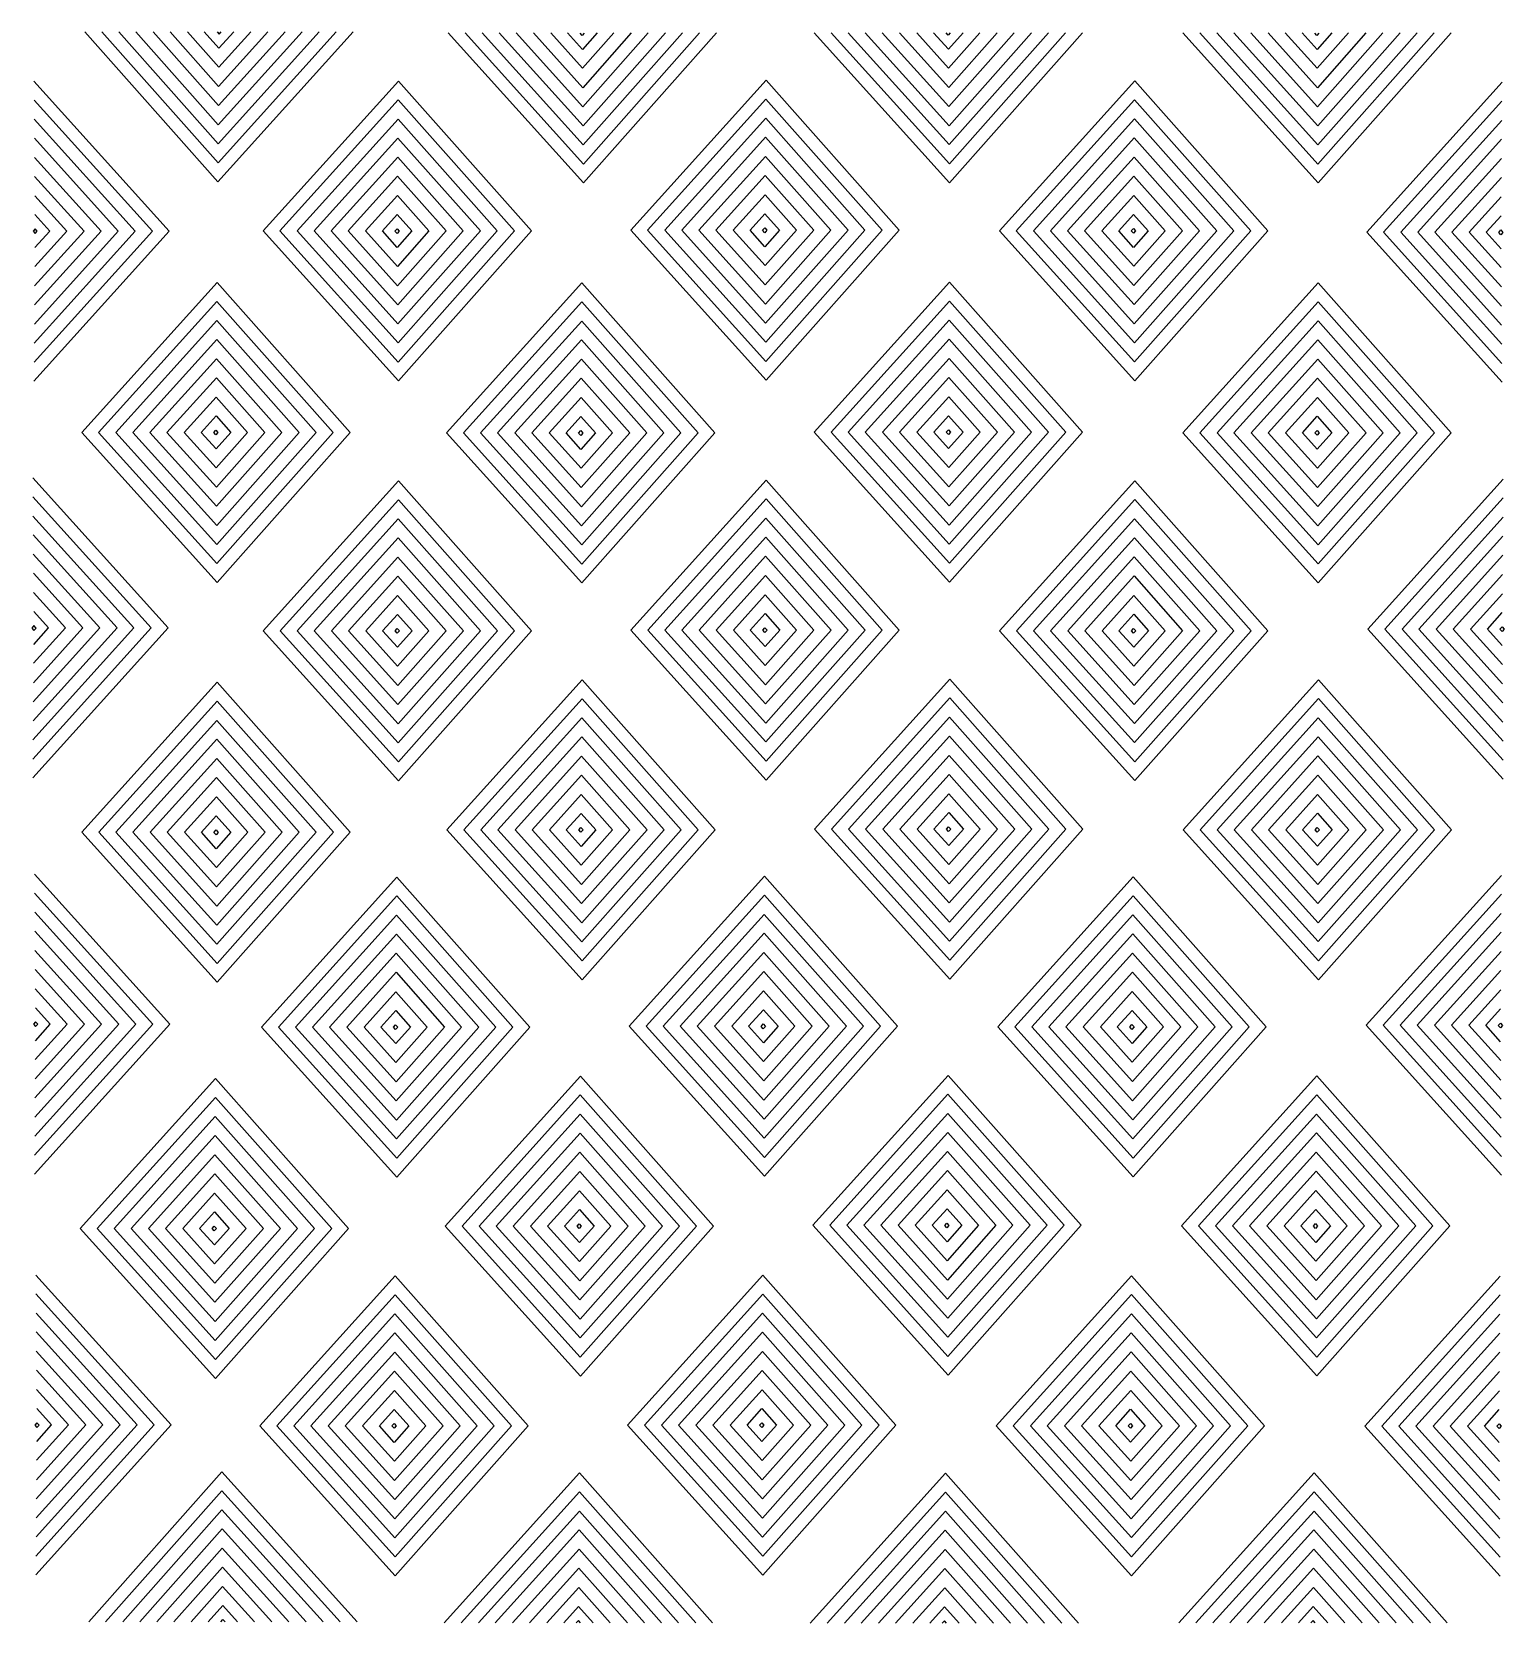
# Model space of a CAD drawing. Extents: x 1 to 10.6, y 67.1 to 77.5.
import ezdxf

# ---------------------------------------------------------------- set-up
doc = ezdxf.new("R2010")
doc.units = 0
doc.layers.add('Layer_1', color=7, linetype='CONTINUOUS')

msp = doc.modelspace()

# ---------------------------------------------------------------- linework, layer by layer
at = {"layer": 'Layer_1', "color": 7}
for points in [[(1.348218, 77.54486), (2.217655, 76.564426), (3.102439, 77.54486)], [(1.458584, 77.544852), (2.218634, 76.687771), (2.992099, 77.544852)], [(1.570807, 77.544844), (2.21963, 76.81319), (2.879904, 77.544844)], [(1.681584, 77.544836), (2.220613, 76.936993), (2.769155, 77.544836)], [(1.793953, 77.544828), (2.221609, 77.062576), (2.656814, 77.544828)], [(1.905429, 77.54482), (2.222608, 77.187149), (2.545385, 77.54482)], [(2.018697, 77.544811), (2.223633, 77.313712), (2.432187, 77.544811)], [(2.129054, 77.544803), (2.22465, 77.437003), (2.321933, 77.544803)], [(2.212168, 77.544284), (2.225961, 77.528729), (2.239997, 77.544284)], [(5.477205, 77.537462), (4.607767, 76.557029), (3.722984, 77.537462)], [(5.366839, 77.537454), (4.606789, 76.680373), (3.833323, 77.537454)], [(5.254615, 77.537446), (4.605793, 76.805793), (3.945519, 77.537446)], [(5.143839, 77.537439), (4.60481, 76.929596), (4.056267, 77.537439)], [(5.03147, 77.537431), (4.603813, 77.055178), (4.168609, 77.537431)], [(4.919994, 77.537423), (4.602815, 77.179751), (4.280037, 77.537423)], [(4.806726, 77.537414), (4.60179, 77.306314), (4.393236, 77.537414)], [(4.696368, 77.537405), (4.600773, 77.429606), (4.50349, 77.537405)], [(4.613254, 77.536886), (4.599462, 77.521331), (4.585425, 77.536886)], [(7.869666, 77.538926), (7.000229, 76.558492), (6.115445, 77.538926)], [(7.7593, 77.538918), (6.99925, 76.681837), (6.225784, 77.538918)], [(7.647077, 77.53891), (6.998254, 76.807256), (6.33798, 77.53891)], [(7.536299, 77.538902), (6.997271, 76.93106), (6.448729, 77.538902)], [(7.423931, 77.538894), (6.996275, 77.056642), (6.56107, 77.538894)], [(7.312455, 77.538886), (6.995277, 77.181215), (6.672499, 77.538886)], [(7.199188, 77.538878), (6.994251, 77.307778), (6.785697, 77.538878)], [(7.088829, 77.538869), (6.993234, 77.431069), (6.895951, 77.538869)], [(7.005716, 77.53835), (6.991923, 77.522795), (6.977887, 77.53835)], [(10.27955, 77.537524), (9.410113, 76.557091), (8.525329, 77.537524)], [(10.169184, 77.537516), (9.409134, 76.680435), (8.635668, 77.537516)], [(10.056961, 77.537508), (9.408138, 76.805854), (8.747864, 77.537508)], [(9.946184, 77.5375), (9.407155, 76.929658), (8.858613, 77.5375)], [(9.833815, 77.537493), (9.406159, 77.05524), (8.970954, 77.537493)], [(9.722339, 77.537485), (9.40516, 77.179813), (9.082382, 77.537485)], [(9.609071, 77.537476), (9.404135, 77.306376), (9.195581, 77.537476)], [(9.498713, 77.537467), (9.403118, 77.429667), (9.305835, 77.537467)], [(9.4156, 77.536948), (9.401807, 77.521393), (9.387771, 77.536948)], [(1.01513, 75.261516), (1.899913, 76.24195), (1.01513, 77.222266)], [(10.612638, 75.25418), (9.727854, 76.234614), (10.612638, 77.214931)], [(1.016108, 75.384862), (1.789574, 76.241942), (1.016108, 77.098921)], [(10.611659, 75.377526), (9.838193, 76.234607), (10.611659, 77.091586)], [(1.017104, 75.51028), (1.677379, 76.241935), (1.017104, 76.973501)], [(10.610664, 75.502945), (9.950389, 76.234599), (10.610664, 76.966165)], [(1.018088, 75.634084), (1.56663, 76.241927), (1.018088, 76.849697)], [(10.60968, 75.626749), (10.061138, 76.234592), (10.60968, 76.842361)], [(1.019083, 75.759666), (1.454288, 76.241919), (1.019083, 76.724114)], [(10.608684, 75.752331), (10.173479, 76.234583), (10.608684, 76.716778)], [(1.020082, 75.884239), (1.34286, 76.241911), (1.020082, 76.599539)], [(10.607686, 75.876904), (10.284908, 76.234575), (10.607686, 76.592204)], [(1.021107, 76.010803), (1.229661, 76.241902), (1.021107, 76.472974)], [(10.60666, 76.003467), (10.398106, 76.234566), (10.60666, 76.465639)], [(1.022124, 76.134094), (1.119407, 76.241893), (1.022124, 76.34968)], [(10.605643, 76.126758), (10.50836, 76.234557), (10.605643, 76.342345)], [(1.007128, 72.667452), (1.891912, 73.647886), (1.007128, 74.628203)], [(10.62064, 72.660117), (9.735856, 73.640551), (10.62064, 74.620867)], [(1.008106, 72.790798), (1.781572, 73.647879), (1.008106, 74.504858)], [(10.619661, 72.783463), (9.846195, 73.640544), (10.619661, 74.497522)], [(1.009102, 72.916217), (1.669377, 73.647871), (1.009102, 74.379437)], [(10.618665, 72.908882), (9.958391, 73.640536), (10.618665, 74.372101)], [(1.010086, 73.040021), (1.558628, 73.647864), (1.010086, 74.255633)], [(10.617682, 73.032685), (10.06914, 73.640528), (10.617682, 74.248298)], [(1.011082, 73.165603), (1.446287, 73.647856), (1.011082, 74.13005)], [(10.616686, 73.158267), (10.181481, 73.64052), (10.616686, 74.122715)], [(1.01208, 73.290176), (1.334858, 73.647847), (1.01208, 74.005476)], [(10.615688, 73.28284), (10.29291, 73.640512), (10.615688, 73.99814)], [(1.013105, 73.416739), (1.22166, 73.647838), (1.013105, 73.878911)], [(10.614663, 73.409404), (10.406108, 73.640503), (10.614663, 73.871575)], [(1.014123, 73.54003), (1.111405, 73.647829), (1.014123, 73.755617)], [(10.613645, 73.532695), (10.516363, 73.640494), (10.613645, 73.748282)], [(1.018286, 70.07731), (1.903069, 71.057744), (1.018286, 72.038061)], [(10.609482, 70.069975), (9.724699, 71.050408), (10.609482, 72.030726)], [(1.019264, 70.200655), (1.79273, 71.057737), (1.019264, 71.914716)], [(10.608504, 70.19332), (9.835038, 71.050402), (10.608504, 71.90738)], [(1.02026, 70.326075), (1.680534, 71.057729), (1.02026, 71.789294)], [(10.607508, 70.31874), (9.947233, 71.050393), (10.607508, 71.781959)], [(1.021243, 70.449878), (1.569786, 71.057722), (1.021243, 71.665491)], [(10.606524, 70.442543), (10.057982, 71.050386), (10.606524, 71.658156)], [(1.02224, 70.575461), (1.457445, 71.057713), (1.02224, 71.539908)], [(10.605528, 70.568125), (10.170323, 71.050378), (10.605528, 71.532573)], [(1.023238, 70.700033), (1.346016, 71.057705), (1.023238, 71.415334)], [(10.60453, 70.692698), (10.281752, 71.050369), (10.60453, 71.407999)], [(1.024263, 70.826597), (1.232817, 71.057697), (1.024263, 71.288769)], [(10.603505, 70.819262), (10.394951, 71.050361), (10.603505, 71.281433)], [(1.02528, 70.949888), (1.122563, 71.057688), (1.02528, 71.165475)], [(10.602488, 70.942553), (10.505205, 71.050352), (10.602488, 71.15814)], [(1.026974, 67.457286), (1.911758, 68.43772), (1.026974, 69.418037)], [(10.600794, 67.44995), (9.71601, 68.430384), (10.600794, 69.410701)], [(1.027953, 67.580631), (1.801419, 68.437713), (1.027953, 69.294691)], [(10.599815, 67.573296), (9.826349, 68.430378), (10.599815, 69.287356)], [(1.028948, 67.70605), (1.689223, 68.437704), (1.028948, 69.16927)], [(10.598819, 67.698715), (9.938545, 68.430369), (10.598819, 69.161935)], [(1.029932, 67.829854), (1.578474, 68.437698), (1.029932, 69.045467)], [(10.597836, 67.822519), (10.049294, 68.430362), (10.597836, 69.038132)], [(1.030928, 67.955436), (1.466133, 68.437689), (1.030928, 68.919884)], [(10.59684, 67.948101), (10.161635, 68.430354), (10.59684, 68.912549)], [(1.031926, 68.080009), (1.354704, 68.437681), (1.031926, 68.79531)], [(10.595842, 68.072674), (10.273064, 68.430345), (10.595842, 68.787974)], [(1.032951, 68.206573), (1.241505, 68.437672), (1.032951, 68.668744)], [(10.594817, 68.199238), (10.386262, 68.430337), (10.594817, 68.661409)], [(1.033968, 68.329863), (1.131251, 68.437664), (1.033968, 68.54545)], [(10.593799, 68.322528), (10.496516, 68.430328), (10.593799, 68.538115)], [(1.373325, 67.150721), (2.242763, 68.131155), (3.127546, 67.150721)], [(5.452097, 67.143448), (4.58266, 68.123882), (3.697876, 67.143448)], [(7.844558, 67.141985), (6.975121, 68.122418), (6.090337, 67.141985)], [(10.254443, 67.143386), (9.385005, 68.12382), (8.500221, 67.143386)], [(1.483692, 67.15073), (2.243742, 68.00781), (3.017207, 67.15073)], [(5.341731, 67.143456), (4.581681, 68.000537), (3.808216, 67.143456)], [(7.734192, 67.141992), (6.974143, 67.999073), (6.200677, 67.141992)], [(10.144076, 67.143394), (9.384026, 68.000475), (8.610561, 67.143394)], [(1.595914, 67.150738), (2.244737, 67.882392), (2.905012, 67.150738)], [(5.229508, 67.143464), (4.580685, 67.875118), (3.920411, 67.143464)], [(7.621969, 67.142), (6.973146, 67.873654), (6.312873, 67.142)], [(10.031854, 67.143402), (9.38303, 67.875056), (8.722756, 67.143402)], [(1.706692, 67.150745), (2.245721, 67.758588), (2.794263, 67.150745)], [(5.118731, 67.143472), (4.579702, 67.751314), (4.03116, 67.143472)], [(7.511192, 67.142008), (6.972163, 67.749851), (6.423621, 67.142008)], [(9.921076, 67.14341), (9.382047, 67.751253), (8.833505, 67.14341)], [(1.81906, 67.150753), (2.246717, 67.633006), (2.681921, 67.150753)], [(5.006362, 67.14348), (4.578706, 67.625732), (4.143501, 67.14348)], [(7.398823, 67.142016), (6.971168, 67.624269), (6.535963, 67.142016)], [(9.808708, 67.143418), (9.381051, 67.62567), (8.945846, 67.143418)], [(1.930536, 67.150761), (2.247715, 67.508432), (2.570493, 67.150761)], [(4.894886, 67.143488), (4.577708, 67.501159), (4.25493, 67.143488)], [(7.287347, 67.142024), (6.970169, 67.499695), (6.647391, 67.142024)], [(9.697231, 67.143426), (9.380053, 67.501097), (9.057275, 67.143426)], [(2.043804, 67.150769), (2.24874, 67.381869), (2.457294, 67.150769)], [(4.781618, 67.143496), (4.576682, 67.374596), (4.368128, 67.143496)], [(7.17408, 67.142033), (6.969144, 67.373132), (6.760589, 67.142033)], [(9.583964, 67.143434), (9.379028, 67.374534), (9.170473, 67.143434)], [(2.154162, 67.150778), (2.249757, 67.258578), (2.34704, 67.150778)], [(4.67126, 67.143505), (4.575666, 67.251305), (4.478382, 67.143505)], [(7.063721, 67.142041), (6.968127, 67.249841), (6.870844, 67.142041)], [(9.473605, 67.143443), (9.378011, 67.251243), (9.280728, 67.143443)], [(2.237275, 67.151298), (2.251068, 67.166852), (2.265104, 67.151298)], [(4.588147, 67.144024), (4.574355, 67.159579), (4.560318, 67.144024)], [(6.980608, 67.142561), (6.966816, 67.158115), (6.95278, 67.142561)], [(9.390493, 67.143962), (9.3767, 67.159517), (9.362664, 67.143962)]]:
    msp.add_lwpolyline(points, dxfattribs=at)
for points in [[(2.512911, 76.242942), (3.397694, 77.223258), (4.267132, 76.242942), (3.397694, 75.262508)], [(4.916283, 76.247868), (5.801066, 77.228184), (6.670504, 76.247868), (5.801066, 75.267434)], [(7.326286, 76.243834), (8.21107, 77.22415), (9.080507, 76.243834), (8.21107, 75.2634)], [(2.62325, 76.242934), (3.396716, 77.099912), (4.156766, 76.242934), (3.396716, 75.385853)], [(5.026622, 76.24786), (5.800087, 77.104839), (6.560138, 76.24786), (5.800087, 75.390779)], [(7.436625, 76.243826), (8.210091, 77.100804), (8.970141, 76.243826), (8.210091, 75.386745)], [(2.735446, 76.242926), (3.39572, 76.974492), (4.044542, 76.242926), (3.39572, 75.511272)], [(5.138817, 76.247852), (5.799092, 76.979418), (6.447914, 76.247852), (5.799092, 75.516198)], [(7.548821, 76.243818), (8.209095, 76.975384), (8.857918, 76.243818), (8.209095, 75.512164)], [(2.846194, 76.242918), (3.394737, 76.850688), (3.933766, 76.242918), (3.394737, 75.635075)], [(5.249566, 76.247844), (5.798109, 76.855615), (6.337137, 76.247844), (5.798109, 75.640001)], [(7.65957, 76.24381), (8.208112, 76.85158), (8.747141, 76.24381), (8.208112, 75.635967)], [(2.958536, 76.24291), (3.393741, 76.725105), (3.821397, 76.24291), (3.393741, 75.760657)], [(5.361908, 76.247836), (5.797112, 76.730031), (6.224769, 76.247836), (5.797112, 75.765584)], [(7.771911, 76.243802), (8.207115, 76.725997), (8.634772, 76.243802), (8.207115, 75.761549)], [(3.069964, 76.242902), (3.392742, 76.60053), (3.709921, 76.242902), (3.392742, 75.885231)], [(5.473336, 76.247828), (5.796114, 76.605457), (6.113293, 76.247828), (5.796114, 75.890157)], [(7.883339, 76.243794), (8.206118, 76.601422), (8.523296, 76.243794), (8.206118, 75.886122)], [(3.183163, 76.242893), (3.391717, 76.473966), (3.596653, 76.242893), (3.391717, 76.011793)], [(5.586535, 76.24782), (5.795089, 76.478892), (6.000025, 76.24782), (5.795089, 76.01672)], [(7.996538, 76.243785), (8.205092, 76.474858), (8.410028, 76.243785), (8.205092, 76.012685)], [(1.037473, 76.241374), (1.023437, 76.256927), (1.009644, 76.241374), (1.023437, 76.22582)], [(3.293417, 76.242885), (3.3907, 76.350671), (3.486295, 76.242885), (3.3907, 76.135085)], [(3.375351, 76.242365), (3.389388, 76.257918), (3.40318, 76.242365), (3.389388, 76.22681)], [(5.696789, 76.247811), (5.794072, 76.355597), (5.889667, 76.247811), (5.794072, 76.140011)], [(5.778723, 76.247292), (5.792759, 76.262844), (5.806552, 76.247292), (5.792759, 76.231737)], [(8.106793, 76.243777), (8.204075, 76.351563), (8.29967, 76.243777), (8.204075, 76.135977)], [(8.188727, 76.243258), (8.202763, 76.25881), (8.216556, 76.243258), (8.202763, 76.227703)], [(10.590295, 76.234039), (10.604331, 76.249591), (10.618124, 76.234039), (10.604331, 76.218484)], [(1.328082, 74.926083), (2.212866, 75.906399), (3.082303, 74.926083), (2.212866, 73.945649)], [(3.713047, 74.922883), (4.597831, 75.903199), (5.467268, 74.922883), (4.597831, 73.942449)], [(6.116419, 74.927809), (7.001203, 75.908126), (7.870641, 74.927809), (7.001203, 73.947375)], [(8.526423, 74.923775), (9.411207, 75.904091), (10.280644, 74.923775), (9.411207, 73.943341)], [(1.438422, 74.926075), (2.211887, 75.783054), (2.971937, 74.926075), (2.211887, 74.068994)], [(3.823387, 74.922875), (4.596852, 75.779854), (5.356902, 74.922875), (4.596852, 74.065794)], [(6.226758, 74.927802), (7.000224, 75.784781), (7.760273, 74.927802), (7.000224, 74.070721)], [(8.636762, 74.923767), (9.410228, 75.780747), (10.170278, 74.923767), (9.410228, 74.066686)], [(1.550618, 74.926067), (2.210891, 75.657633), (2.859714, 74.926067), (2.210891, 74.194413)], [(3.935582, 74.922867), (4.595856, 75.654434), (5.244678, 74.922867), (4.595856, 74.191213)], [(6.338954, 74.927794), (6.999228, 75.65936), (7.648051, 74.927794), (6.999228, 74.196139)], [(8.748958, 74.923759), (9.409232, 75.655325), (10.058054, 74.923759), (9.409232, 74.192106)], [(1.661366, 74.92606), (2.209908, 75.533829), (2.748937, 74.92606), (2.209908, 74.318216)], [(4.046331, 74.92286), (4.594873, 75.53063), (5.133902, 74.92286), (4.594873, 74.315017)], [(6.449703, 74.927786), (6.998246, 75.535556), (7.537274, 74.927786), (6.998246, 74.319943)], [(8.859707, 74.923752), (9.408249, 75.531522), (9.947278, 74.923752), (9.408249, 74.315909)], [(1.773707, 74.926051), (2.208912, 75.408247), (2.636568, 74.926051), (2.208912, 74.443799)], [(4.158672, 74.922851), (4.593877, 75.405047), (5.021533, 74.922851), (4.593877, 74.440599)], [(6.562044, 74.927778), (6.997249, 75.409973), (7.424906, 74.927778), (6.997249, 74.445525)], [(8.972048, 74.923743), (9.407253, 75.405938), (9.834909, 74.923743), (9.407253, 74.441491)], [(1.885136, 74.926043), (2.207914, 75.283672), (2.525093, 74.926043), (2.207914, 74.568372)], [(4.270101, 74.922844), (4.592878, 75.280472), (4.910057, 74.922844), (4.592878, 74.565172)], [(6.673472, 74.92777), (6.996251, 75.285398), (7.313429, 74.92777), (6.996251, 74.570098)], [(9.083477, 74.923735), (9.406254, 75.281364), (9.723433, 74.923735), (9.406254, 74.566064)], [(1.998334, 74.926035), (2.206889, 75.157107), (2.411825, 74.926035), (2.206889, 74.694935)], [(4.383299, 74.922835), (4.591853, 75.153907), (4.796789, 74.922835), (4.591853, 74.691735)], [(6.786672, 74.927761), (6.995226, 75.158833), (7.200162, 74.927761), (6.995226, 74.696662)], [(9.196675, 74.923727), (9.405229, 75.154799), (9.610165, 74.923727), (9.405229, 74.692627)], [(2.108589, 74.926026), (2.205871, 75.033813), (2.301467, 74.926026), (2.205871, 74.818226)], [(4.493553, 74.922826), (4.590836, 75.030613), (4.686431, 74.922826), (4.590836, 74.815026)], [(6.896926, 74.927752), (6.994208, 75.035539), (7.089804, 74.927752), (6.994208, 74.819953)], [(9.306929, 74.923718), (9.404212, 75.031505), (9.499807, 74.923718), (9.404212, 74.815918)], [(2.190523, 74.925507), (2.204559, 74.941059), (2.218352, 74.925507), (2.204559, 74.909952)], [(4.575487, 74.922307), (4.589524, 74.937859), (4.603316, 74.922307), (4.589524, 74.906752)], [(6.97886, 74.927234), (6.992896, 74.942786), (7.006689, 74.927234), (6.992896, 74.911679)], [(9.388864, 74.923199), (9.4029, 74.938751), (9.416693, 74.923199), (9.4029, 74.907644)], [(2.514005, 73.629193), (3.398788, 74.609509), (4.268225, 73.629193), (3.398788, 72.648759)], [(4.917377, 73.634119), (5.80216, 74.614435), (6.671597, 73.634119), (5.80216, 72.653685)], [(7.32738, 73.630085), (8.212163, 74.610401), (9.081601, 73.630085), (8.212163, 72.649651)], [(2.624344, 73.629185), (3.39781, 74.486164), (4.15786, 73.629185), (3.39781, 72.772104)], [(5.027715, 73.634112), (5.801181, 74.49109), (6.561231, 73.634112), (5.801181, 72.77703)], [(7.437719, 73.630077), (8.211185, 74.487055), (8.971235, 73.630077), (8.211185, 72.772996)], [(2.73654, 73.629177), (3.396813, 74.360743), (4.045636, 73.629177), (3.396813, 72.897523)], [(5.139911, 73.634103), (5.800186, 74.36567), (6.449008, 73.634103), (5.800186, 72.902449)], [(7.549915, 73.630069), (8.210189, 74.361635), (8.859012, 73.630069), (8.210189, 72.898415)], [(2.847288, 73.629169), (3.395831, 74.23694), (3.93486, 73.629169), (3.395831, 73.021326)], [(5.25066, 73.634095), (5.799203, 74.241866), (6.338231, 73.634095), (5.799203, 73.026253)], [(7.660664, 73.630061), (8.209206, 74.237831), (8.748235, 73.630061), (8.209206, 73.022218)], [(2.95963, 73.629161), (3.394835, 74.111356), (3.82249, 73.629161), (3.394835, 73.146909)], [(5.363001, 73.634088), (5.798206, 74.116283), (6.225863, 73.634088), (5.798206, 73.151835)], [(7.773005, 73.630053), (8.208209, 74.112248), (8.635866, 73.630053), (8.208209, 73.147801)], [(3.071058, 73.629153), (3.393836, 73.986782), (3.711014, 73.629153), (3.393836, 73.271482)], [(5.474429, 73.63408), (5.797208, 73.991708), (6.114387, 73.63408), (5.797208, 73.276408)], [(7.884433, 73.630045), (8.207212, 73.987673), (8.52439, 73.630045), (8.207212, 73.272374)], [(5.587629, 73.634071), (5.796183, 73.865143), (6.001119, 73.634071), (5.796183, 73.402971)], [(7.997632, 73.630036), (8.206186, 73.861109), (8.411123, 73.630036), (8.206186, 73.398936)], [(3.184257, 73.629145), (3.392811, 73.860217), (3.597747, 73.629145), (3.392811, 73.398045)], [(1.029471, 73.647311), (1.015435, 73.662863), (1.001642, 73.647311), (1.015435, 73.631756)], [(3.29451, 73.629136), (3.391793, 73.736922), (3.487389, 73.629136), (3.391793, 73.521336)], [(5.697883, 73.634062), (5.795166, 73.741849), (5.890761, 73.634062), (5.795166, 73.526263)], [(8.107886, 73.630028), (8.205169, 73.737814), (8.300764, 73.630028), (8.205169, 73.522228)], [(10.598297, 73.639976), (10.612333, 73.655528), (10.626126, 73.639976), (10.612333, 73.624421)], [(3.376445, 73.628617), (3.390481, 73.644169), (3.404274, 73.628617), (3.390481, 73.613062)], [(5.779817, 73.633543), (5.793854, 73.649095), (5.807646, 73.633543), (5.793854, 73.617988)], [(8.189821, 73.629508), (8.203857, 73.645061), (8.21765, 73.629508), (8.203857, 73.613954)], [(1.329176, 72.312334), (2.21396, 73.29265), (3.083397, 72.312334), (2.21396, 71.3319)], [(3.714483, 72.328092), (4.599266, 73.308409), (5.468704, 72.328092), (4.599266, 71.347659)], [(6.117855, 72.333019), (7.002638, 73.313335), (7.872076, 72.333019), (7.002638, 71.352585)], [(8.527858, 72.328984), (9.412642, 73.309301), (10.282079, 72.328984), (9.412642, 71.348551)], [(1.439516, 72.312326), (2.212981, 73.169305), (2.973032, 72.312326), (2.212981, 71.455245)], [(3.824822, 72.328084), (4.598287, 73.185063), (5.358337, 72.328084), (4.598287, 71.471004)], [(6.228194, 72.333011), (7.001659, 73.189989), (7.761709, 72.333011), (7.001659, 71.475929)], [(8.638198, 72.328976), (9.411663, 73.185955), (10.171713, 72.328976), (9.411663, 71.471895)], [(1.551711, 72.312318), (2.211985, 73.043884), (2.860808, 72.312318), (2.211985, 71.580664)], [(3.937017, 72.328077), (4.597292, 73.059643), (5.246114, 72.328077), (4.597292, 71.596423)], [(6.340389, 72.333003), (7.000664, 73.064569), (7.649486, 72.333003), (7.000664, 71.601349)], [(8.750393, 72.328969), (9.410667, 73.060535), (10.05949, 72.328969), (9.410667, 71.597315)], [(4.047766, 72.328069), (4.596308, 72.935839), (5.135337, 72.328069), (4.596308, 71.720226)], [(6.451138, 72.332995), (6.999681, 72.940766), (7.538709, 72.332995), (6.999681, 71.725152)], [(8.861142, 72.328961), (9.409684, 72.936731), (9.948713, 72.328961), (9.409684, 71.721118)], [(1.66246, 72.31231), (2.211002, 72.920081), (2.750031, 72.31231), (2.211002, 71.704467)], [(1.774801, 72.312303), (2.210006, 72.794498), (2.637662, 72.312303), (2.210006, 71.83005)], [(4.160108, 72.328061), (4.595312, 72.810256), (5.022968, 72.328061), (4.595312, 71.845808)], [(6.563479, 72.332987), (6.998684, 72.815183), (7.426341, 72.332987), (6.998684, 71.850734)], [(8.973483, 72.328953), (9.408688, 72.811148), (9.836344, 72.328953), (9.408688, 71.8467)], [(1.88623, 72.312294), (2.209008, 72.669923), (2.526186, 72.312294), (2.209008, 71.954623)], [(4.271536, 72.328053), (4.594314, 72.685681), (4.911492, 72.328053), (4.594314, 71.970381)], [(6.674908, 72.332979), (6.997686, 72.690608), (7.314865, 72.332979), (6.997686, 71.975308)], [(9.084912, 72.328945), (9.40769, 72.686574), (9.724868, 72.328945), (9.40769, 71.971273)], [(1.999428, 72.312286), (2.207982, 72.543358), (2.412918, 72.312286), (2.207982, 72.081186)], [(4.384735, 72.328044), (4.593288, 72.559116), (4.798225, 72.328044), (4.593288, 72.096944)], [(6.788107, 72.332971), (6.996661, 72.564043), (7.201597, 72.332971), (6.996661, 72.101871)], [(9.19811, 72.328937), (9.406664, 72.560008), (9.611601, 72.328937), (9.406664, 72.097836)], [(2.109682, 72.312277), (2.206965, 72.420064), (2.30256, 72.312277), (2.206965, 72.204477)], [(4.494989, 72.328035), (4.592271, 72.435822), (4.687867, 72.328035), (4.592271, 72.220236)], [(6.898361, 72.332962), (6.995643, 72.440748), (7.091239, 72.332962), (6.995643, 72.225162)], [(9.308364, 72.328928), (9.405647, 72.436714), (9.501243, 72.328928), (9.405647, 72.221128)], [(2.191617, 72.311758), (2.205653, 72.32731), (2.219445, 72.311758), (2.205653, 72.296203)], [(4.576923, 72.327517), (4.590959, 72.343069), (4.604752, 72.327517), (4.590959, 72.311962)], [(6.980295, 72.332443), (6.994331, 72.347995), (7.008124, 72.332443), (6.994331, 72.316888)], [(9.390299, 72.328408), (9.404335, 72.343961), (9.418128, 72.328408), (9.404335, 72.312854)], [(2.502847, 71.039051), (3.387631, 72.019367), (4.257068, 71.039051), (3.387631, 70.058617)], [(4.906219, 71.043977), (5.791002, 72.024294), (6.66044, 71.043977), (5.791002, 70.063543)], [(7.316222, 71.039943), (8.201005, 72.020259), (9.070443, 71.039943), (8.201005, 70.059509)], [(2.613186, 71.039043), (3.386652, 71.896022), (4.146702, 71.039043), (3.386652, 70.181962)], [(5.016558, 71.04397), (5.790023, 71.900948), (6.550074, 71.04397), (5.790023, 70.186888)], [(7.426561, 71.039935), (8.200027, 71.896914), (8.960077, 71.039935), (8.200027, 70.182854)], [(2.725382, 71.039035), (3.385656, 71.770601), (4.034478, 71.039035), (3.385656, 70.307381)], [(5.128753, 71.043962), (5.789028, 71.775528), (6.43785, 71.043962), (5.789028, 70.312307)], [(7.538757, 71.039927), (8.199031, 71.771494), (8.847854, 71.039927), (8.199031, 70.308273)], [(2.836131, 71.039027), (3.384673, 71.646798), (3.923702, 71.039027), (3.384673, 70.431184)], [(5.239502, 71.043954), (5.788045, 71.651724), (6.327074, 71.043954), (5.788045, 70.436111)], [(7.649506, 71.039919), (8.198048, 71.647689), (8.737077, 71.039919), (8.198048, 70.432076)], [(2.948472, 71.039019), (3.383677, 71.521215), (3.811333, 71.039019), (3.383677, 70.556767)], [(5.351843, 71.043946), (5.787048, 71.526141), (6.214705, 71.043946), (5.787048, 70.561693)], [(7.761847, 71.039911), (8.197052, 71.522106), (8.624708, 71.039911), (8.197052, 70.557659)], [(3.0599, 71.039011), (3.382678, 71.39664), (3.699857, 71.039011), (3.382678, 70.68134)], [(5.463271, 71.043938), (5.78605, 71.401566), (6.103229, 71.043938), (5.78605, 70.686266)], [(7.873275, 71.039903), (8.196054, 71.397532), (8.513233, 71.039903), (8.196054, 70.682232)], [(3.173099, 71.039003), (3.381653, 71.270075), (3.586589, 71.039003), (3.381653, 70.807903)], [(5.576471, 71.043929), (5.785025, 71.275002), (5.989961, 71.043929), (5.785025, 70.81283)], [(7.986474, 71.039894), (8.195028, 71.270967), (8.399965, 71.039894), (8.195028, 70.808795)], [(1.040629, 71.057168), (1.026593, 71.072721), (1.0128, 71.057168), (1.026593, 71.041613)], [(3.283353, 71.038994), (3.380636, 71.14678), (3.476231, 71.038994), (3.380636, 70.931194)], [(3.365287, 71.038475), (3.379323, 71.054027), (3.393116, 71.038475), (3.379323, 71.02292)], [(5.686725, 71.04392), (5.784008, 71.151707), (5.879603, 71.04392), (5.784008, 70.936121)], [(5.768659, 71.043401), (5.782695, 71.058953), (5.796488, 71.043401), (5.782695, 71.027846)], [(8.096729, 71.039886), (8.194011, 71.147673), (8.289606, 71.039886), (8.194011, 70.932086)], [(8.178663, 71.039366), (8.192699, 71.054919), (8.206492, 71.039366), (8.192699, 71.023812)], [(10.587139, 71.049833), (10.601175, 71.065386), (10.614968, 71.049833), (10.601175, 71.034278)], [(1.318019, 69.722192), (2.202802, 70.702509), (3.072239, 69.722192), (2.202802, 68.741758)], [(3.703325, 69.737951), (4.588108, 70.718267), (5.457546, 69.737951), (4.588108, 68.757517)], [(6.106697, 69.742877), (6.991481, 70.723193), (7.860918, 69.742877), (6.991481, 68.762443)], [(8.516701, 69.738843), (9.401484, 70.719159), (10.270922, 69.738843), (9.401484, 68.758409)], [(1.428358, 69.722185), (2.201824, 70.579163), (2.961874, 69.722185), (2.201824, 68.865103)], [(3.813664, 69.737942), (4.58713, 70.594921), (5.34718, 69.737942), (4.58713, 68.880861)], [(6.217036, 69.742869), (6.990501, 70.599847), (7.750551, 69.742869), (6.990501, 68.885787)], [(8.62704, 69.738835), (9.400505, 70.595813), (10.160556, 69.738835), (9.400505, 68.881753)], [(1.540554, 69.722176), (2.200827, 70.453743), (2.84965, 69.722176), (2.200827, 68.990522)], [(3.92586, 69.737935), (4.586134, 70.469501), (5.234956, 69.737935), (4.586134, 69.006281)], [(6.329231, 69.742861), (6.989506, 70.474427), (7.638329, 69.742861), (6.989506, 69.011207)], [(8.739235, 69.738827), (9.39951, 70.470393), (10.048332, 69.738827), (9.39951, 69.007173)], [(1.651302, 69.722168), (2.199845, 70.329939), (2.738874, 69.722168), (2.199845, 69.114326)], [(4.036608, 69.737927), (4.585151, 70.345697), (5.124179, 69.737927), (4.585151, 69.130084)], [(6.43998, 69.742853), (6.988523, 70.350623), (7.527552, 69.742853), (6.988523, 69.13501)], [(8.849984, 69.738819), (9.398527, 70.346589), (9.937556, 69.738819), (9.398527, 69.130976)], [(4.14895, 69.737919), (4.584155, 70.220114), (5.011811, 69.737919), (4.584155, 69.255666)], [(6.552322, 69.742845), (6.987526, 70.225041), (7.415183, 69.742845), (6.987526, 69.260592)], [(8.962326, 69.738811), (9.39753, 70.221006), (9.825187, 69.738811), (9.39753, 69.256558)], [(1.763644, 69.722161), (2.198849, 70.204356), (2.626504, 69.722161), (2.198849, 69.239908)], [(1.875072, 69.722153), (2.19785, 70.079781), (2.515028, 69.722153), (2.19785, 69.364481)], [(4.260378, 69.737911), (4.583156, 70.095539), (4.900335, 69.737911), (4.583156, 69.380239)], [(6.66375, 69.742837), (6.986528, 70.100466), (7.303707, 69.742837), (6.986528, 69.385166)], [(9.073754, 69.738803), (9.396532, 70.096432), (9.71371, 69.738803), (9.396532, 69.381131)], [(1.988271, 69.722144), (2.196825, 69.953216), (2.401761, 69.722144), (2.196825, 69.491044)], [(4.373577, 69.737902), (4.582131, 69.968974), (4.787067, 69.737902), (4.582131, 69.506802)], [(6.776949, 69.742829), (6.985503, 69.973901), (7.190439, 69.742829), (6.985503, 69.511729)], [(9.186953, 69.738795), (9.395507, 69.969866), (9.600443, 69.738795), (9.395507, 69.507694)], [(2.098524, 69.722135), (2.195808, 69.829922), (2.291403, 69.722135), (2.195808, 69.614335)], [(4.483831, 69.737893), (4.581113, 69.84568), (4.676709, 69.737893), (4.581113, 69.630094)], [(6.887203, 69.74282), (6.984485, 69.850606), (7.080081, 69.74282), (6.984485, 69.63502)], [(9.297206, 69.738786), (9.39449, 69.846572), (9.490085, 69.738786), (9.39449, 69.630986)], [(2.180459, 69.721616), (2.194495, 69.737168), (2.208288, 69.721616), (2.194495, 69.706061)], [(4.565765, 69.737375), (4.579802, 69.752927), (4.593594, 69.737375), (4.579802, 69.72182)], [(6.969137, 69.742301), (6.983174, 69.757853), (6.996966, 69.742301), (6.983174, 69.726746)], [(9.379141, 69.738266), (9.393177, 69.753819), (9.40697, 69.738266), (9.393177, 69.722712)], [(2.49282, 68.43182), (3.377604, 69.412136), (4.247041, 68.43182), (3.377604, 67.451386)], [(4.896192, 68.436746), (5.780975, 69.417062), (6.650413, 68.436746), (5.780975, 67.456312)], [(7.306196, 68.432712), (8.190979, 69.413028), (9.060417, 68.432712), (8.190979, 67.452278)], [(2.603159, 68.431812), (3.376625, 69.28879), (4.136675, 68.431812), (3.376625, 67.57473)], [(5.006531, 68.436738), (5.779996, 69.293717), (6.540047, 68.436738), (5.779996, 67.579657)], [(7.416535, 68.432704), (8.19, 69.289682), (8.95005, 68.432704), (8.19, 67.575622)], [(2.715355, 68.431803), (3.375629, 69.16337), (4.024451, 68.431803), (3.375629, 67.70015)], [(5.118726, 68.43673), (5.779001, 69.168297), (6.427823, 68.43673), (5.779001, 67.705076)], [(7.52873, 68.432695), (8.189005, 69.164262), (8.837828, 68.432695), (8.189005, 67.701042)], [(2.826104, 68.431796), (3.374646, 69.039566), (3.913675, 68.431796), (3.374646, 67.823953)], [(5.229476, 68.436722), (5.778018, 69.044492), (6.317047, 68.436722), (5.778018, 67.828879)], [(7.63948, 68.432688), (8.188022, 69.040458), (8.727051, 68.432688), (8.188022, 67.824845)], [(2.938445, 68.431788), (3.37365, 68.913983), (3.801306, 68.431788), (3.37365, 67.949535)], [(5.341816, 68.436714), (5.777021, 68.91891), (6.204678, 68.436714), (5.777021, 67.954462)], [(7.75182, 68.43268), (8.187025, 68.914875), (8.614682, 68.43268), (8.187025, 67.950427)], [(3.049874, 68.43178), (3.372651, 68.789408), (3.68983, 68.43178), (3.372651, 68.074108)], [(5.453245, 68.436706), (5.776024, 68.794335), (6.093202, 68.436706), (5.776024, 68.079035)], [(7.863249, 68.432672), (8.186028, 68.7903), (8.503206, 68.432672), (8.186028, 68.075001)], [(3.163072, 68.431771), (3.371626, 68.662843), (3.576562, 68.431771), (3.371626, 68.200671)], [(5.566444, 68.436698), (5.774998, 68.66777), (5.979934, 68.436698), (5.774998, 68.205598)], [(7.976448, 68.432663), (8.185002, 68.663736), (8.389939, 68.432663), (8.185002, 68.201563)], [(1.049317, 68.437144), (1.035281, 68.452696), (1.021489, 68.437144), (1.035281, 68.421589)], [(3.273326, 68.431763), (3.370609, 68.539549), (3.466204, 68.431763), (3.370609, 68.323963)], [(5.676698, 68.436689), (5.773981, 68.544475), (5.869576, 68.436689), (5.773981, 68.32889)], [(5.758633, 68.43617), (5.772669, 68.451722), (5.786462, 68.43617), (5.772669, 68.420615)], [(8.086702, 68.432655), (8.183985, 68.540441), (8.27958, 68.432655), (8.183985, 68.324855)], [(3.35526, 68.431244), (3.369296, 68.446796), (3.383089, 68.431244), (3.369296, 68.415689)], [(8.168637, 68.432135), (8.182673, 68.447687), (8.196466, 68.432135), (8.182673, 68.41658)], [(10.57845, 68.429809), (10.592487, 68.445361), (10.606279, 68.429809), (10.592487, 68.414254)]]:
    msp.add_lwpolyline(points, close=True, dxfattribs=at)

doc.saveas('drawing.dxf')
